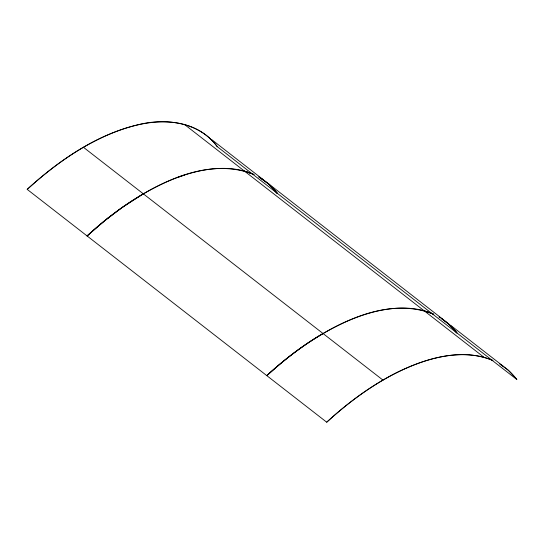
<?xml version="1.0" encoding="UTF-8"?>
<svg xmlns="http://www.w3.org/2000/svg" width="544" height="544" viewBox="0 0 544 544"><rect width="100%" height="100%" fill="white"/><g stroke="black" fill="none" stroke-linecap="round" stroke-linejoin="round"><path stroke-width="0.82" d="M244.467 171.108A221.068 113.54 -52.1 0 1 254.109 174.604L244.467 171.108A221.068 113.54 -52.1 0 0 143.33 193.834L122.08 207.55L104.407 220.966A221.068 113.54 -52.1 0 0 87.101 235.953C100.014 224.074 113.723 213.044 128.289 203.266C164.261 179.649 210.045 157.91 252.946 174.087M433.044 313.956L424.177 310.801A221.068 113.54 -52.1 0 0 323.041 333.526A221.068 113.54 -52.1 0 0 266.818 375.639C279.725 363.766 293.44 352.736 308.006 342.958C343.971 319.342 389.756 297.602 432.664 313.779M326.72 422.205C347.861 402.798 371.151 385.499 396.834 372.565C425.952 358.272 461.448 347.419 492.946 360.522A221.068 113.54 -52.1 0 0 326.72 422.205L27.2 189.387C58.983 160.473 95.764 134.96 138.074 124.753C165.58 117.694 199.696 122.121 217.28 146.676L516.8 379.494L508.348 370.301L500.364 364.392M87.101 235.953L104.407 220.966M266.818 375.639C284.084 359.774 302.777 345.372 323.041 333.526M433.242 314.031L433.82 314.289M258.59 176.875L259.678 177.494M439.389 317.186L439.926 317.506M260.216 177.813L269.192 184.457L277.182 193.242A221.068 113.54 -52.1 0 0 259.318 177.283L268.729 184.042L277.182 193.242M440.987 318.158L449.364 324.571L456.892 332.928A221.068 113.54 -52.1 0 0 441.164 318.267L450.269 325.421L456.892 332.928M211.364 139.346L263.296 179.71M267.995 183.342L442.721 319.151M450.983 325.598L502.914 365.962M184.566 124.549L484.085 357.367M83.422 147.274L382.949 380.093M27.2 189.387A221.068 113.54 -52.1 0 1 217.28 146.676M107.923 218.151A221.068 113.54 -52.1 0 1 122.074 207.55A221.068 113.492 -52.1 0 1 125.63 205.122A221.068 113.54 -52.1 0 1 143.33 193.834M424.177 310.801A221.068 113.54 -52.1 0 1 433.051 313.949M439.028 316.975A221.068 113.54 -52.1 0 1 439.749 317.397M499.65 363.963A221.068 113.54 -52.1 0 1 516.8 379.494M177.847 177.371A221.068 113.492 -52.1 0 1 184.627 175.018M104.387 220.878A221.109 113.669 -52.2 0 1 107.902 218.056"/></g></svg>
